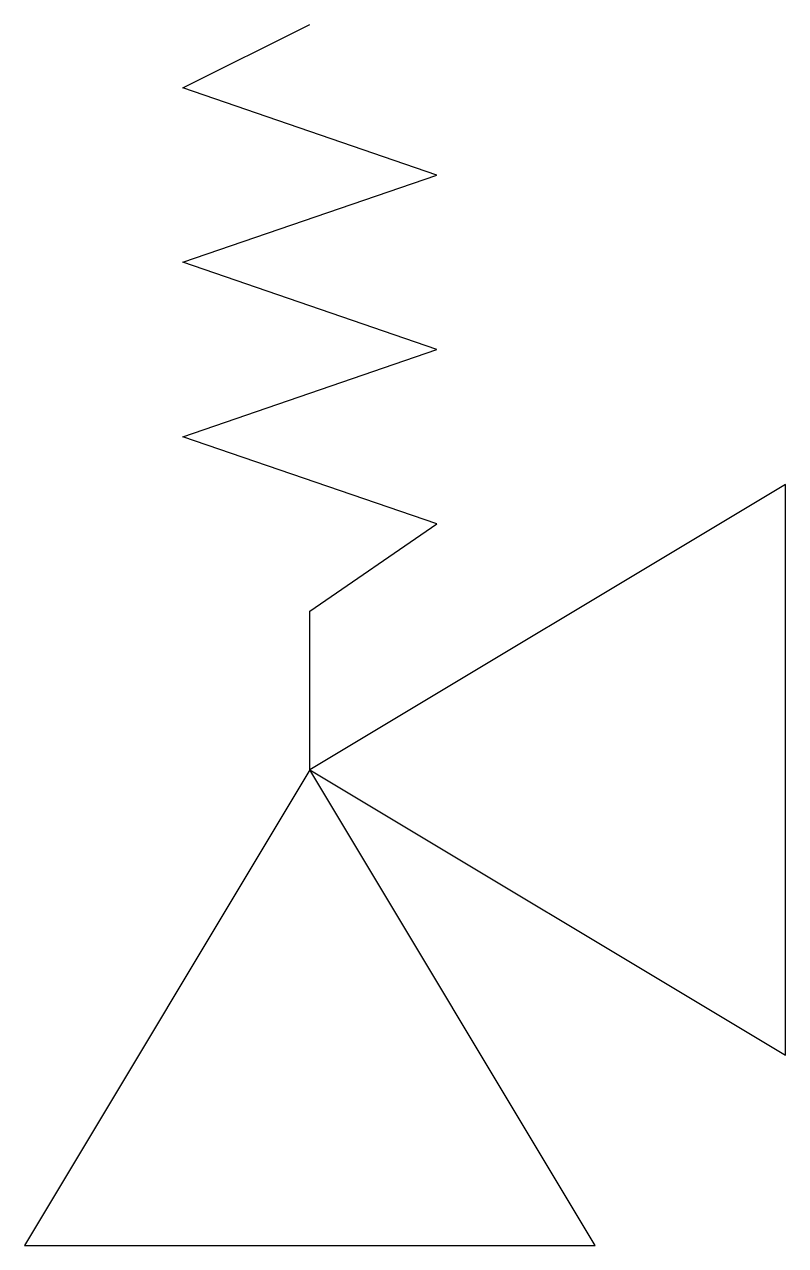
# Model space of a CAD drawing. Header units: millimetres. Extents: x -1.8 to 3, y -3 to 4.7.
import ezdxf

# ---------------------------------------------------------------- set-up
doc = ezdxf.new("R2010")
doc.units = ezdxf.units.MM

msp = doc.modelspace()

# ---------------------------------------------------------------- linework, layer by layer
at = {"color": 0, "linetype": 'Continuous', "lineweight": -2}
msp.add_line((0, 0), (0, 1), dxfattribs=at)
msp.add_lwpolyline([(0, 1), (0.8, 1.55), (-0.8, 2.1), (0.8, 2.65), (-0.8, 3.2), (0.8, 3.75), (-0.8, 4.3), (0, 4.7)], dxfattribs=at)
for points in [[(3, -1.8), (3, 1.8), (0, 0)], [(-1.8, -3), (1.8, -3), (0, 0)]]:
    msp.add_lwpolyline(points, close=True, dxfattribs=at)

doc.saveas('drawing.dxf')
